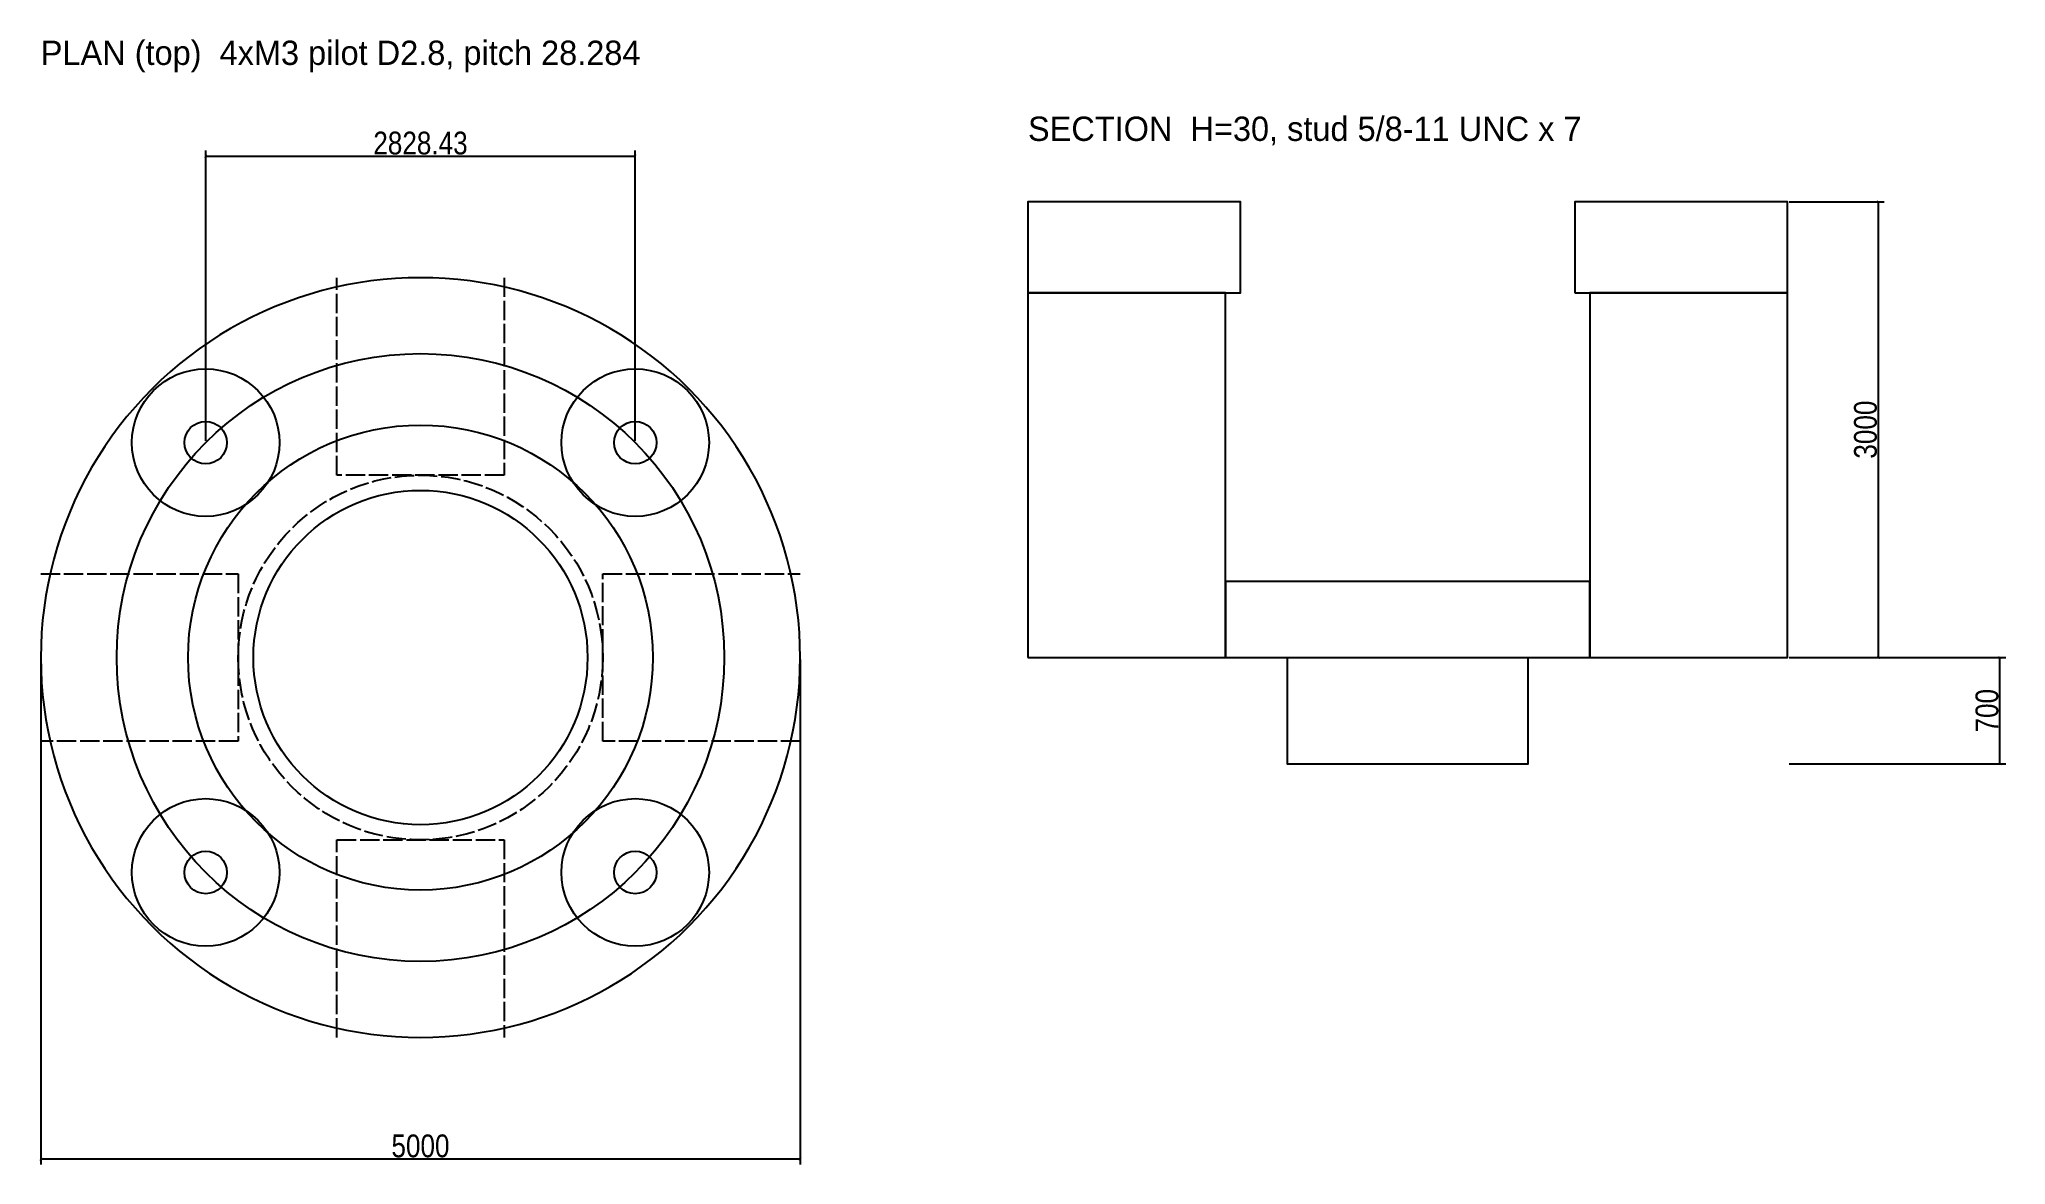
# Model space of a CAD drawing. Header units: millimetres. Extents: x -25 to 104, y -33 to 41.
import ezdxf

# ---------------------------------------------------------------- set-up
doc = ezdxf.new("R2010")
doc.units = ezdxf.units.MM
doc.linetypes.add('DASHED', pattern=[1.524, 1.27, -0.254])
for name, color, linetype in [('ANT', 3, 'Continuous'), ('DIM', 1, 'Continuous'), ('HID', 8, 'DASHED'), ('OUT', 7, 'Continuous')]:
    doc.layers.add(name, color=color, linetype=linetype)
doc.styles.add('OpenSansCondensed-Light', font='OpenSansCondensed-Light.ttf')
doc.dimstyles.new('EZDXF', dxfattribs={"dimtxt": 0.25, "dimasz": 0.175, "dimexe": 0.375, "dimexo": 0.125, "dimgap": 0.1, "dimtad": 1, "dimlfac": 100, "dimzin": 12, "dimdsep": 46, "dimtxsty": 'OpenSansCondensed-Light', "dimblk": 'ARCHTICK', "dimcen": 2.5, "dimazin": 3, "dimtfac": 0.5, "dimtmove": 2, "dimatfit": 3})

# ---------------------------------------------------------------- blocks, each defined once
blk = doc.blocks.new('_ARCHTICK')
at = {"color": 0, "linetype": 'BYBLOCK', "const_width": 0.15}
blk.add_lwpolyline([(-0.5, -0.5), (0.5, 0.5)], dxfattribs=at)

msp = doc.modelspace()

# ---------------------------------------------------------------- linework, layer by layer
at = {"layer": 'ANT'}
for centre, radius in [((0, 0), 20), ((-14.14214, 14.14214), 4.857), ((14.14214, 14.14214), 4.857), ((0, 0), 15.3), ((-14.14214, -14.14214), 4.857), ((14.14214, -14.14214), 4.857)]:
    msp.add_circle(centre, radius, dxfattribs=at)
at = {"layer": 'HID'}
for points in [[(5.5, 25), (5.5, 12), (-5.5, 12), (-5.5, 25)], [(-25, 5.5), (-12, 5.5), (-12, -5.5), (-25, -5.5)], [(25, -5.5), (12, -5.5), (12, 5.5), (25, 5.5)], [(-5.5, -25), (-5.5, -12), (5.5, -12), (5.5, -25)]]:
    msp.add_lwpolyline(points, dxfattribs=at)
msp.add_circle((0, 0), 12, dxfattribs=at)
at = {"layer": 'OUT'}
for points in [[(40, 24), (54, 24), (54, 30), (40, 30)], [(76, 24), (90, 24), (90, 30), (76, 30)], [(25, 0), (24.98661, 0.81798), (24.94647, 1.63508), (24.87962, 2.45043), (24.78612, 3.26315), (24.66608, 4.07239), (24.51963, 4.87726), (24.34692, 5.67691), (24.14815, 6.47048), (23.92351, 7.25712), (23.67325, 8.03599), (23.39765, 8.80625), (23.09699, 9.56709), (22.7716, 10.31768), (22.42182, 11.05722), (22.04803, 11.78492), (21.65064, 12.5), (21.23005, 13.2017), (20.78674, 13.88926), (20.32117, 14.56194), (19.83383, 15.21904), (19.32526, 15.85983), (18.796, 16.48365), (18.2466, 17.08981), (17.67767, 17.67767), (17.08981, 18.2466), (16.48365, 18.796), (15.85983, 19.32526), (15.21904, 19.83383), (14.56194, 20.32117), (13.88926, 20.78674), (13.2017, 21.23005), (12.5, 21.65064), (11.78492, 22.04803), (11.05722, 22.42182), (10.31768, 22.7716), (9.56709, 23.09699), (8.80625, 23.39765), (8.03599, 23.67325), (7.25712, 23.92351), (6.47048, 24.14815), (5.67691, 24.34692), (4.87726, 24.51963), (4.07239, 24.66608), (3.26315, 24.78612), (2.45043, 24.87962), (1.63508, 24.94647), (0.81798, 24.98661), (0, 25), (-0.81798, 24.98661), (-1.63508, 24.94647), (-2.45043, 24.87962), (-3.26315, 24.78612), (-4.07239, 24.66608), (-4.87726, 24.51963), (-5.67691, 24.34692), (-6.47048, 24.14815), (-7.25712, 23.92351), (-8.03599, 23.67325), (-8.80625, 23.39765), (-9.56709, 23.09699), (-10.31768, 22.7716), (-11.05722, 22.42182), (-11.78492, 22.04803), (-12.5, 21.65064), (-13.2017, 21.23005), (-13.88926, 20.78674), (-14.56194, 20.32117), (-15.21904, 19.83383), (-15.85983, 19.32526), (-16.48365, 18.796), (-17.08981, 18.2466), (-17.67767, 17.67767), (-18.2466, 17.08981), (-18.796, 16.48365), (-19.32526, 15.85983), (-19.83383, 15.21904), (-20.32117, 14.56194), (-20.78674, 13.88926), (-21.23005, 13.2017), (-21.65064, 12.5), (-22.04803, 11.78492), (-22.42182, 11.05722), (-22.7716, 10.31768), (-23.09699, 9.56709), (-23.39765, 8.80625), (-23.67325, 8.03599), (-23.92351, 7.25712), (-24.14815, 6.47048), (-24.34692, 5.67691), (-24.51963, 4.87726), (-24.66608, 4.07239), (-24.78612, 3.26315), (-24.87962, 2.45043), (-24.94647, 1.63508), (-24.98661, 0.81798), (-25, 0), (-24.98661, -0.81798), (-24.94647, -1.63508), (-24.87962, -2.45043), (-24.78612, -3.26315), (-24.66608, -4.07239), (-24.51963, -4.87726), (-24.34692, -5.67691), (-24.14815, -6.47048), (-23.92351, -7.25712), (-23.67325, -8.03599), (-23.39765, -8.80625), (-23.09699, -9.56709), (-22.7716, -10.31768), (-22.42182, -11.05722), (-22.04803, -11.78492), (-21.65064, -12.5), (-21.23005, -13.2017), (-20.78674, -13.88926), (-20.32117, -14.56194), (-19.83383, -15.21904), (-19.32526, -15.85983), (-18.796, -16.48365), (-18.2466, -17.08981), (-17.67767, -17.67767), (-17.08981, -18.2466), (-16.48365, -18.796), (-15.85983, -19.32526), (-15.21904, -19.83383), (-14.56194, -20.32117), (-13.88926, -20.78674), (-13.2017, -21.23005), (-12.5, -21.65064), (-11.78492, -22.04803), (-11.05722, -22.42182), (-10.31768, -22.7716), (-9.56709, -23.09699), (-8.80625, -23.39765), (-8.03599, -23.67325), (-7.25712, -23.92351), (-6.47048, -24.14815), (-5.67691, -24.34692), (-4.87726, -24.51963), (-4.07239, -24.66608), (-3.26315, -24.78612), (-2.45043, -24.87962), (-1.63508, -24.94647), (-0.81798, -24.98661), (0, -25), (0.81798, -24.98661), (1.63508, -24.94647), (2.45043, -24.87962), (3.26315, -24.78612), (4.07239, -24.66608), (4.87726, -24.51963), (5.67691, -24.34692), (6.47048, -24.14815), (7.25712, -23.92351), (8.03599, -23.67325), (8.80625, -23.39765), (9.56709, -23.09699), (10.31768, -22.7716), (11.05722, -22.42182), (11.78492, -22.04803), (12.5, -21.65064), (13.2017, -21.23005), (13.88926, -20.78674), (14.56194, -20.32117), (15.21904, -19.83383), (15.85983, -19.32526), (16.48365, -18.796), (17.08981, -18.2466), (17.67767, -17.67767), (18.2466, -17.08981), (18.796, -16.48365), (19.32526, -15.85983), (19.83383, -15.21904), (20.32117, -14.56194), (20.78674, -13.88926), (21.23005, -13.2017), (21.65064, -12.5), (22.04803, -11.78492), (22.42182, -11.05722), (22.7716, -10.31768), (23.09699, -9.56709), (23.39765, -8.80625), (23.67325, -8.03599), (23.92351, -7.25712), (24.14815, -6.47048), (24.34692, -5.67691), (24.51963, -4.87726), (24.66608, -4.07239), (24.78612, -3.26315), (24.87962, -2.45043), (24.94647, -1.63508), (24.98661, -0.81798)], [(40, 0), (53, 0), (53, 24), (40, 24)], [(77, 0), (90, 0), (90, 24), (77, 24)], [(53, 0), (77, 0), (77, 5), (53, 5)]]:
    msp.add_lwpolyline(points, close=True, dxfattribs=at)
msp.add_lwpolyline([(57.0625, 0), (57.0625, -7), (72.9375, -7), (72.9375, 0)], dxfattribs=at)
for centre, radius in [((-14.14214, 14.14214), 1.4), ((14.14214, 14.14214), 1.4), ((0, 0), 11), ((-14.14214, -14.14214), 1.4), ((14.14214, -14.14214), 1.4)]:
    msp.add_circle(centre, radius, dxfattribs=at)

# ---------------------------------------------------------------- texts
for s, p in [('PLAN (top)  4xM3 pilot D2.8, pitch 28.284', (-25, 39)), ('SECTION  H=30, stud 5/8-11 UNC x 7', (40, 34))]:
    msp.add_text(s, height=1.6, dxfattribs=at).set_placement(p)

# ---------------------------------------------------------------- dimensions: what is measured, and where the dimension line sits
at = {"layer": 'DIM'}
for base, p1, p2 in [((-14.14214, 33), (-14.14214, 14.14214), (14.14214, 14.14214)), ((-25, -33), (-25, 0), (25, 0))]:
    msp.add_linear_dim(base=base, p1=p1, p2=p2, dimstyle='EZDXF', override={"dimtxt": 1.5}, dxfattribs=at).render()
for base, p1, p2 in [((96, 0), (90, 0), (90, 30)), ((104, -7), (90, -7), (90, 0))]:
    msp.add_linear_dim(base=base, p1=p1, p2=p2, angle=90, dimstyle='EZDXF', override={"dimtxt": 1.5}, dxfattribs=at).render()

doc.saveas('drawing.dxf')
